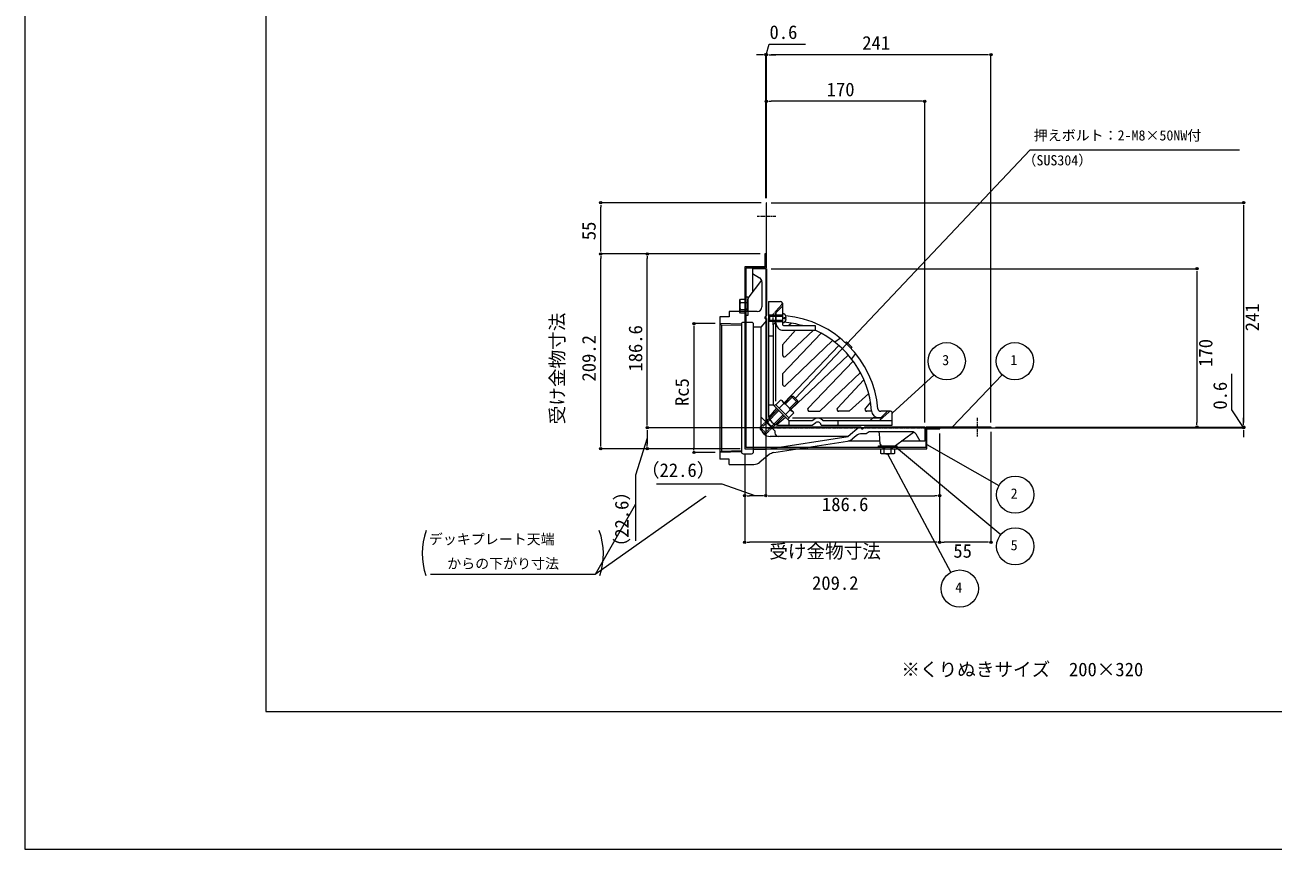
# Model space of a CAD drawing. Units: millimetres, scale not verified. Extents: x -1380 to 1380, y -955 to 955.
# Drawn here: x -1380 to -41, y -955 to -70 of the extents above; entities that cross this region are included whole.
import ezdxf
from ezdxf.enums import TextEntityAlignment as Align

# ---------------------------------------------------------------- set-up
doc = ezdxf.new("R2010")
doc.units = ezdxf.units.MM
doc.header["$LTSCALE"] = 3
doc.linetypes.add('USER1', pattern=[2, 1.25, -0.25, 0.25, -0.25])
doc.linetypes.add('USER2', pattern=[0.375, 0.25, -0.125])
for name, color, linetype, lineweight in [('0-0_0', 7, 'Continuous', 15), ('0-2_L-2', 7, 'Continuous', 18), ('0-3_L-1', 7, 'Continuous', 18), ('0-4_L-5', 2, 'USER1', 18), ('0-5_L-3', 7, 'Continuous', 18), ('0-7_WAKU', 7, 'Continuous', 18), ('0-8_MOJI', 7, 'Continuous', 18), ('0-9_SUNPO', 7, 'Continuous', 18)]:
    doc.layers.add(name, color=color, linetype=linetype, lineweight=lineweight)
doc.styles.add('ＭＳ ゴシック', font='')
doc.styles.get('ＭＳ ゴシック').set_extended_font_data('MS Gothic')

msp = doc.modelspace()

# ---------------------------------------------------------------- linework, layer by layer
at = {"layer": '0-0_0'}
for p, q in [((-587.581, -102.083), (-590.081, -102.083)), ((-583.831, -102.083), (-586.331, -102.083)), ((-585.731, -102.083), (-583.231, -102.083)), ((-585.731, -102.083), (-583.231, -102.083)), ((-581.981, -102.083), (-579.481, -102.083)), ((-581.981, -102.083), (-579.481, -102.083)), ((-345.981, -102.083), (-348.481, -102.083)), ((-342.231, -102.083), (-344.731, -102.083)), ((-585.731, -152.083), (-583.231, -152.083)), ((-581.981, -152.083), (-579.481, -152.083)), ((-416.981, -152.083), (-419.481, -152.083)), ((-413.231, -152.083), (-415.731, -152.083)), ((-762.355, -259.676), (-762.355, -262.176)), ((-762.355, -263.426), (-762.355, -265.926)), ((-72.242, -259.676), (-72.242, -262.176)), ((-72.242, -263.426), (-72.242, -265.926)), ((-762.355, -313.426), (-762.355, -310.926)), ((-762.355, -314.676), (-762.355, -317.176)), ((-762.355, -317.176), (-762.355, -314.676)), ((-762.355, -318.426), (-762.355, -320.926)), ((-712.355, -314.676), (-712.355, -317.176)), ((-712.355, -318.426), (-712.355, -320.926)), ((-122.242, -330.676), (-122.242, -333.176)), ((-122.242, -334.426), (-122.242, -336.926)), ((-662.355, -389.461), (-662.355, -391.961)), ((-662.355, -393.211), (-662.355, -395.711)), ((-553.6, -471.209), (-553.342, -470.937)), ((-449.619, -487.053), (-449.343, -486.8)), ((-712.355, -500.026), (-712.355, -497.526)), ((-712.355, -503.776), (-712.355, -501.276)), ((-712.355, -501.276), (-712.355, -503.776)), ((-712.355, -505.026), (-712.355, -507.526)), ((-385.303, -502.061), (-385.044, -501.791)), ((-122.242, -499.426), (-122.242, -496.926)), ((-122.242, -503.176), (-122.242, -500.676)), ((-72.242, -499.426), (-72.242, -496.926)), ((-72.242, -499.426), (-72.242, -496.926)), ((-72.242, -503.176), (-72.242, -500.676)), ((-72.242, -503.176), (-72.242, -500.676)), ((-72.242, -501.276), (-72.242, -503.776)), ((-72.242, -505.026), (-72.242, -507.526)), ((-762.355, -522.669), (-762.355, -520.169)), ((-712.355, -522.669), (-712.355, -520.169)), ((-412.444, -520.607), (-412.118, -520.792)), ((-762.355, -526.419), (-762.355, -523.919)), ((-712.355, -526.419), (-712.355, -523.919)), ((-662.355, -526.641), (-662.355, -524.141)), ((-662.355, -530.391), (-662.355, -527.891)), ((-454.569, -530.461), (-454.393, -530.792)), ((-444.82, -523.806), (-444.532, -524.046)), ((-608.931, -575.514), (-606.431, -575.514)), ((-605.181, -575.514), (-602.681, -575.514)), ((-587.581, -575.514), (-590.081, -575.514)), ((-583.831, -575.514), (-586.331, -575.514)), ((-586.331, -575.514), (-583.831, -575.514)), ((-582.581, -575.514), (-580.081, -575.514)), ((-400.981, -575.514), (-403.481, -575.514)), ((-397.231, -575.514), (-399.731, -575.514)), ((-724.761, -584.463), (-724.949, -584.787)), ((-649.856, -576.273), (-650.162, -576.49)), ((-608.931, -625.514), (-606.431, -625.514)), ((-605.181, -625.514), (-602.681, -625.514)), ((-400.981, -625.514), (-403.481, -625.514)), ((-399.731, -625.514), (-397.231, -625.514)), ((-397.231, -625.514), (-399.731, -625.514)), ((-395.981, -625.514), (-393.481, -625.514)), ((-345.981, -625.514), (-348.481, -625.514)), ((-342.231, -625.514), (-344.731, -625.514))]:
    msp.add_line(p, q, dxfattribs=at)
at = {"layer": '0-0_0', "lineweight": 18}
msp.add_lwpolyline([(-1121.713, -807.371), (1120.787, -807.371), (1120.787, 687.629), (-1121.713, 687.629)], close=True, dxfattribs=at)
at = {"layer": '0-0_0'}
for centre, radius in [((-585.081, -102.083), 1.25), ((-584.481, -102.083), 1.25), ((-584.481, -102.083), 1.25), ((-343.481, -102.083), 1.25), ((-584.481, -152.083), 1.25), ((-414.481, -152.083), 1.25), ((-762.355, -260.926), 1.25), ((-72.242, -260.926), 1.25), ((-762.355, -315.926), 1.25), ((-762.355, -315.926), 1.25), ((-712.355, -315.926), 1.25), ((-122.242, -331.926), 1.25), ((-662.355, -390.711), 1.25), ((-553.471, -471.073), 0.188), ((-449.481, -486.926), 0.188), ((-712.355, -502.526), 1.25), ((-712.355, -502.526), 1.25), ((-385.174, -501.926), 0.188), ((-122.242, -501.926), 1.25), ((-72.242, -501.926), 1.25), ((-72.242, -501.926), 1.25), ((-72.242, -502.526), 1.25), ((-412.281, -520.7), 0.188), ((-762.355, -525.169), 1.25), ((-712.355, -525.169), 1.25), ((-662.355, -529.141), 1.25), ((-454.481, -530.626), 0.188), ((-444.676, -523.926), 0.188), ((-607.681, -575.514), 1.25), ((-585.081, -575.514), 1.25), ((-585.081, -575.514), 1.25), ((-398.481, -575.514), 1.25), ((-724.855, -584.625), 0.188), ((-650.009, -576.382), 0.188), ((-607.681, -625.514), 1.25), ((-398.481, -625.514), 1.25), ((-398.481, -625.514), 1.25), ((-343.481, -625.514), 1.25)]:
    msp.add_circle(centre, radius, dxfattribs=at)
at = {"layer": '0-2_L-2'}
for p, q in [((-584.291, -331.926), (-584.291, -381.926)), ((-603.891, -363.393), (-589.527, -344.24)), ((-599.291, -336.926), (-591.719, -341.47)), ((-599.291, -336.926), (-599.291, -357.259)), ((-589.291, -345.757), (-589.291, -372.926)), ((-607.491, -366.926), (-606.291, -366.926)), ((-607.491, -371.926), (-606.291, -371.926)), ((-604.291, -377.926), (-604.291, -364.593)), ((-607.491, -376.926), (-606.291, -376.926)), ((-584.291, -387.426), (-590.291, -394.426)), ((-584.291, -381.926), (-586.015, -383.736)), ((-585.291, -385.426), (-584.291, -385.426)), ((-584.291, -385.426), (-584.291, -387.426)), ((-584.291, -387.426), (-584.291, -491.926)), ((-611.291, -391.43), (-634.291, -390.711)), ((-632.791, -392.259), (-632.791, -527.594)), ((-611.291, -391.426), (-611.291, -528.426)), ((-600.291, -389.426), (-609.291, -389.426)), ((-598.291, -528.426), (-598.291, -391.426)), ((-590.291, -394.426), (-598.291, -394.426)), ((-590.291, -394.426), (-590.291, -501.926)), ((-589.291, -491.926), (-590.291, -491.926)), ((-589.291, -491.926), (-575.291, -505.926)), ((-575.291, -505.926), (-575.291, -507.926)), ((-484.791, -501.926), (-574.291, -501.926)), ((-484.791, -501.926), (-496.791, -511.926)), ((-479.291, -501.926), (-481.102, -503.65)), ((-414.291, -501.926), (-479.291, -501.926)), ((-428.122, -506.926), (-474.291, -506.926)), ((-462.416, -520.059), (-463.167, -508.793)), ((-445.758, -521.526), (-426.605, -507.162)), ((-584.291, -525.426), (-496.791, -511.926)), ((-496.791, -511.926), (-580.291, -511.926)), ((-576.608, -529.3), (-497.401, -517.079)), ((-462.625, -516.926), (-496.791, -516.926)), ((-488.162, -511.244), (-492.524, -514.878)), ((-460.42, -521.926), (-446.958, -521.926)), ((-419.291, -516.926), (-439.625, -516.926)), ((-419.291, -516.926), (-423.835, -509.354)), ((-611.291, -528.422), (-634.291, -529.141)), ((-609.291, -530.426), (-600.291, -530.426)), ((-598.291, -525.426), (-584.291, -525.426)), ((-581.397, -531.428), (-591.534, -539.681)), ((-540.778, -523.926), (-540.778, -525.126)), ((-624.291, -541.926), (-597.847, -541.926))]:
    msp.add_line(p, q, dxfattribs=at)
msp.add_lwpolyline([(-606.291, -523.926), (-606.291, -330.926), (-584.891, -330.926), (-584.891, -315.926), (-586.091, -315.926), (-586.091, -329.726), (-607.491, -329.726), (-607.491, -525.169), (-412.091, -525.169), (-412.091, -503.726), (-398.291, -503.726), (-398.291, -502.526), (-413.291, -502.526), (-413.291, -523.926)], close=True, dxfattribs=at)
for points in [[(-584.291, -331.926), (-599.291, -331.926), (-599.291, -336.926)], [(-594.291, -377.926), (-624.291, -377.926), (-624.291, -383.426), (-634.291, -383.426), (-634.291, -536.426)], [(-611.291, -392.931), (-632.791, -392.259), (-634.291, -390.711)], [(-482.791, -502.926), (-482.791, -501.926), (-484.791, -501.926)], [(-474.291, -506.926), (-477.291, -508.926), (-481.761, -508.926)], [(-414.291, -501.926), (-414.291, -516.926), (-419.291, -516.926)], [(-634.291, -529.141), (-632.791, -527.594), (-611.291, -526.922)], [(-624.291, -541.926), (-624.291, -536.426), (-634.291, -536.426)]]:
    msp.add_lwpolyline(points, dxfattribs=at)
for centre, radius, start, end in [((-594.291, -345.757), 5, 0, 59.03624), ((-602.291, -364.593), 2, 143.1301, 180), ((-594.291, -372.926), 5, 270, 0), ((-585.291, -384.426), 1, 136.39718, 270), ((-609.291, -391.426), 2, 90, 180), ((-600.291, -391.426), 2, 0, 90), ((-574.291, -491.926), 10, 180, 270), ((-580.291, -501.926), 10, 180, 270), ((-571.291, -507.926), 4, 180, 270), ((-481.761, -518.926), 10, 90, 129.80557), ((-481.791, -502.926), 1, 180, 313.60282), ((-465.162, -508.926), 2, 3.81407, 90), ((-428.122, -511.926), 5, 30.96376, 90), ((-498.926, -507.196), 10, 278.77076, 309.80557), ((-460.42, -519.926), 2, 183.81407, 270), ((-446.958, -519.926), 2, 270, 306.8699), ((-609.291, -528.426), 2, 180, 270), ((-600.291, -528.426), 2, 270, 0), ((-575.083, -539.183), 10, 98.77076, 129.1508), ((-597.847, -531.926), 10, 270, 309.1508)]:
    msp.add_arc(centre, radius, start, end, dxfattribs=at)
at = {"layer": '0-3_L-1'}
for p, q in [((-606.291, -366.926), (-607.491, -366.926)), ((-582.291, -366.926), (-582.291, -487.926)), ((-582.291, -366.926), (-569.291, -366.926)), ((-574.291, -379.175), (-567.291, -371.926)), ((-567.291, -368.926), (-567.291, -371.926)), ((-567.291, -371.926), (-567.291, -390.926)), ((-606.291, -376.926), (-607.491, -376.926)), ((-574.291, -474.169), (-574.291, -379.175)), ((-574.291, -381.426), (-567.291, -381.426)), ((-574.291, -388.426), (-567.291, -388.426)), ((-577.291, -392.258), (-577.291, -477.956)), ((-567.291, -413.423), (-553.234, -397.926)), ((-525.775, -401.068), (-567.291, -444.817)), ((-566.291, -397.926), (-532.184, -397.926)), ((-565.291, -392.926), (-532.184, -392.926)), ((-534.051, -397.926), (-563.924, -425.903)), ((-557.454, -390.312), (-560.53, -392.926)), ((-548.699, -392.926), (-548.133, -392.303)), ((-532.184, -392.926), (-532.184, -397.926)), ((-582.291, -403.926), (-577.291, -403.926)), ((-567.291, -413.423), (-567.291, -424.443)), ((-565.315, -475.79), (-506.815, -414.106)), ((-513.338, -408.898), (-563.908, -457.327)), ((-505.068, -406.439), (-510.836, -410.794)), ((-558.155, -482.95), (-496.471, -424.45)), ((-488.804, -422.702), (-493.159, -428.471)), ((-491.263, -430.973), (-539.693, -481.543)), ((-567.291, -444.817), (-567.291, -455.883)), ((-483.434, -443.409), (-527.182, -484.926)), ((-479.733, -451.089), (-508.268, -481.559)), ((-495.788, -484.926), (-474.668, -465.768)), ((-573.756, -481.491), (-581.882, -491.032)), ((-472.677, -475.089), (-478.237, -481.631)), ((-563.856, -491.391), (-573.397, -499.517)), ((-560.321, -494.926), (-535.186, -494.926)), ((-556.534, -491.926), (-463.58, -491.926)), ((-538.248, -484.926), (-527.182, -484.926)), ((-535.186, -494.926), (-533.666, -493.834)), ((-523.271, -494.926), (-449.291, -494.926)), ((-507.291, -499.926), (-507.291, -494.926)), ((-495.788, -484.926), (-506.808, -484.926)), ((-471.517, -484.926), (-476.714, -484.926)), ((-452.533, -485.358), (-463.159, -494.926)), ((-451.291, -484.926), (-454.291, -484.926)), ((-449.291, -499.926), (-449.291, -486.926)), ((-570.291, -499.926), (-535.291, -499.926)), ((-535.291, -499.926), (-531.333, -497.083)), ((-524.904, -499.926), (-449.291, -499.926)), ((-459.291, -523.926), (-459.291, -525.169)), ((-449.291, -523.926), (-449.291, -525.169))]:
    msp.add_line(p, q, dxfattribs=at)
at = {"layer": '0-3_L-1', "linetype": 'USER2'}
for p in [(-574.291, -377.462), (-577.291, -392.258)]:
    msp.add_line(p, (-577.291, -380.794), dxfattribs=at)
at = {"layer": '0-3_L-1'}
for points in [[(-584.891, -330.926), (-584.291, -330.926), (-584.291, -260.926), (-584.891, -260.926)], [(-413.291, -502.526), (-343.291, -502.526), (-343.291, -501.926), (-413.291, -501.926)]]:
    msp.add_lwpolyline(points, close=True, dxfattribs=at)
for points in [[(-567.723, -370.167), (-574.291, -377.462), (-574.291, -388.926), (-577.291, -392.258)], [(-499.757, -411.027), (-498.328, -410.306), (-492.671, -415.963), (-493.393, -417.391)], [(-582.291, -477.956), (-577.291, -477.956), (-560.321, -494.926), (-560.321, -499.926)], [(-459.827, -491.926), (-469.827, -491.926), (-473.159, -494.926)], [(-463.58, -491.926), (-461.54, -491.926), (-454.291, -484.926), (-461.735, -484.926)]]:
    msp.add_lwpolyline(points, dxfattribs=at)
for centre, radius, start, end in [((-569.291, -368.926), 2, 321.63595, 90), ((-574.291, -491.926), 110, 89.98349, 90), ((-564.291, -379.369), 3, 180, 183.01338), ((-574.291, -491.926), 110, 5.07706, 84.46272), ((-566.291, -389.926), 8, 180, 270), ((-565.291, -390.926), 2, 180, 270), ((-574.291, -491.926), 103, 73.97992, 84.96006), ((-574.291, -491.926), 103, 4.13301, 65.87016), ((-565.291, -424.443), 2, 180, 313.12216), ((-565.291, -455.883), 2, 180, 313.76176), ((-538.248, -482.926), 2, 136.23824, 270), ((-506.808, -482.926), 2, 136.87784, 270), ((-476.714, -482.926), 2, 139.63437, 270), ((-461.735, -481.926), 3, 185.07706, 270), ((-570.291, -487.926), 12, 180, 270), ((-529.291, -499.926), 7.5, 44.90087, 125.68533), ((-523.271, -493.926), 1, 224.90087, 270), ((-463.58, -483.926), 8, 184.13301, 270), ((-451.291, -486.926), 2, 0, 128.36405), ((-529.291, -499.926), 3.5, 12.83959, 125.68533), ((-524.904, -498.926), 1, 192.83959, 270)]:
    msp.add_arc(centre, radius, start, end, dxfattribs=at)
at = {"layer": '0-4_L-5'}
for p, q in [((-574.291, -275.926), (-594.291, -275.926)), ((-584.891, -502.526), (-584.891, -330.926)), ((-358.291, -491.926), (-358.291, -511.926)), ((-584.891, -502.526), (-413.291, -502.526))]:
    msp.add_line(p, q, dxfattribs=at)
at = {"layer": '0-5_L-3'}
for p, q in [((-612.414, -368.173), (-612.991, -365.426)), ((-612.414, -368.173), (-607.491, -368.173)), ((-607.491, -367.926), (-604.291, -367.926)), ((-612.991, -378.426), (-612.414, -375.679)), ((-612.414, -375.679), (-607.491, -375.679)), ((-604.291, -375.926), (-607.491, -375.926)), ((-582.291, -382.751), (-567.291, -382.751)), ((-582.291, -387.101), (-567.291, -387.101)), ((-581.291, -381.751), (-581.291, -388.101)), ((-567.291, -379.526), (-567.291, -390.326)), ((-555.814, -468.835), (-564.042, -477.063)), ((-557.935, -468.835), (-551.2, -475.57)), ((-569.212, -472.966), (-574.332, -478.086)), ((-560.452, -491.967), (-574.332, -478.086)), ((-570.862, -481.557), (-565.742, -476.436)), ((-567.745, -473.359), (-569.212, -472.966)), ((-567.745, -473.359), (-555.725, -485.38)), ((-567.745, -473.359), (-565.742, -476.436)), ((-551.2, -473.449), (-559.428, -481.677)), ((-572.174, -483.073), (-585.159, -496.059)), ((-584.098, -497.119), (-571.113, -484.134)), ((-579.484, -501.733), (-566.499, -488.748)), ((-578.424, -502.794), (-565.438, -489.808)), ((-558.802, -483.377), (-563.922, -488.497)), ((-555.332, -486.847), (-560.452, -491.967)), ((-558.802, -483.377), (-555.725, -485.38)), ((-555.725, -485.38), (-555.332, -486.847)), ((-458.291, -525.169), (-458.291, -521.926)), ((-450.291, -521.926), (-450.291, -525.169)), ((-458.044, -530.092), (-460.791, -530.669)), ((-458.044, -530.092), (-458.044, -525.169)), ((-450.539, -530.092), (-450.539, -525.169)), ((-447.791, -530.669), (-450.539, -530.092))]:
    msp.add_line(p, q, dxfattribs=at)
at = {"layer": '0-5_L-3', "color": 6}
for p, q in [((-604.291, -368.626), (-607.491, -368.626)), ((-604.291, -375.226), (-607.491, -375.226)), ((-457.591, -521.926), (-457.591, -525.169)), ((-450.991, -521.926), (-450.991, -525.169))]:
    msp.add_line(p, q, dxfattribs=at)
at = {"layer": '0-5_L-3', "linetype": 'USER2'}
for p, q in [((-585.159, -496.059), (-591.169, -502.069)), ((-591.169, -504.19), (-584.098, -497.119)), ((-591.169, -502.069), (-591.169, -504.19)), ((-591.169, -502.069), (-584.434, -508.804)), ((-591.169, -504.19), (-586.555, -508.804)), ((-586.555, -508.804), (-579.484, -501.733)), ((-586.555, -508.804), (-584.434, -508.804)), ((-584.434, -508.804), (-578.424, -502.794))]:
    msp.add_line(p, q, dxfattribs=at)
at = {"layer": '0-5_L-3'}
for points in [[(-607.491, -379.426), (-612.414, -379.426), (-612.991, -378.426), (-612.991, -365.426), (-612.414, -364.426), (-607.491, -364.426)], [(-606.291, -381.926), (-606.291, -361.926), (-604.291, -361.926), (-604.291, -381.926)], [(-576.231, -479.016), (-574.816, -477.602), (-559.967, -492.451), (-561.381, -493.865)], [(-444.291, -523.926), (-464.291, -523.926), (-464.291, -521.926), (-444.291, -521.926)], [(-446.791, -525.169), (-446.791, -530.092), (-447.791, -530.669), (-460.791, -530.669), (-461.791, -530.092), (-461.791, -525.169)]]:
    msp.add_lwpolyline(points, close=True, dxfattribs=at)
for points in [[(-567.291, -381.751), (-581.291, -381.751), (-582.291, -382.751), (-582.291, -387.101), (-581.291, -388.101), (-567.291, -388.101)], [(-563.138, -385.646), (-565.391, -385.646), (-565.391, -384.206), (-563.138, -384.206)], [(-565.103, -476.002), (-557.935, -468.835), (-555.814, -468.835), (-551.2, -473.449), (-551.2, -475.57), (-558.367, -482.737)]]:
    msp.add_lwpolyline(points, dxfattribs=at)
for centre, radius, start, end in [((-600.506, -371.926), 12.485, 162.50768, 197.49232), ((-568.663, -384.926), 5.571, 7.42514, 75.74997), ((-568.663, -384.926), 5.571, 284.25003, 352.57486), ((-573.219, -490.854), 16.241, 27.41205, 62.58795), ((-454.291, -518.184), 12.485, 252.50768, 287.49232)]:
    msp.add_arc(centre, radius, start, end, dxfattribs=at)
at = {"layer": '0-7_WAKU'}
msp.add_lwpolyline([(-1380.463, -954.871), (1379.537, -954.871), (1379.537, 955.129), (-1380.463, 955.129)], close=True, dxfattribs=at)
at = {"layer": '0-9_SUNPO'}
for p, q in [((-590.081, -102.083), (-595.081, -102.083)), ((-585.081, -255.926), (-585.081, -102.083)), ((-585.081, -102.083), (-584.481, -102.083)), ((-585.081, -102.083), (-584.481, -102.083)), ((-584.481, -255.926), (-584.481, -102.083)), ((-584.481, -255.926), (-584.481, -102.083)), ((-348.481, -102.083), (-579.481, -102.083)), ((-579.481, -102.083), (-574.481, -102.083)), ((-343.481, -496.926), (-343.481, -102.083)), ((-584.481, -255.926), (-584.481, -152.083)), ((-419.481, -152.083), (-579.481, -152.083)), ((-414.481, -496.926), (-414.481, -152.083)), ((-553.471, -471.073), (-301.305, -204.05)), ((-301.305, -204.05), (-76.436, -204.05)), ((-590.081, -260.926), (-762.355, -260.926)), ((-762.355, -310.926), (-762.355, -265.926)), ((-579.481, -260.926), (-72.242, -260.926)), ((-72.242, -265.926), (-72.242, -496.926)), ((-591.281, -315.926), (-762.355, -315.926)), ((-591.281, -315.926), (-762.355, -315.926)), ((-762.355, -520.169), (-762.355, -320.926)), ((-591.281, -315.926), (-712.355, -315.926)), ((-712.355, -497.526), (-712.355, -320.926)), ((-585.081, -315.926), (-585.081, -575.514)), ((-585.081, -315.926), (-585.081, -575.514)), ((-579.481, -331.926), (-122.242, -331.926)), ((-122.242, -336.926), (-122.242, -496.926)), ((-639.481, -390.711), (-662.355, -390.711)), ((-662.355, -395.711), (-662.355, -524.141)), ((-449.481, -486.926), (-404.492, -445.799)), ((-385.174, -501.926), (-331.344, -445.789)), ((-72.242, -496.926), (-72.242, -491.926)), ((-413.481, -502.526), (-712.355, -502.526)), ((-413.481, -502.526), (-712.355, -502.526)), ((-712.355, -507.526), (-712.355, -520.169)), ((-398.481, -508.726), (-398.481, -625.514)), ((-398.481, -508.726), (-398.481, -625.514)), ((-398.481, -508.726), (-398.481, -575.514)), ((-353.481, -502.526), (-72.242, -502.526)), ((-343.481, -506.926), (-343.481, -625.514)), ((-338.481, -501.926), (-122.242, -501.926)), ((-338.481, -501.926), (-72.242, -501.926)), ((-338.481, -501.926), (-72.242, -501.926)), ((-72.242, -501.926), (-72.242, -502.526)), ((-72.242, -501.926), (-72.242, -502.526)), ((-72.242, -507.526), (-72.242, -512.526)), ((-412.281, -520.7), (-334.77, -564.58)), ((-612.681, -525.169), (-762.355, -525.169)), ((-612.681, -525.169), (-712.355, -525.169)), ((-639.481, -529.141), (-662.355, -529.141)), ((-607.681, -530.169), (-607.681, -625.514)), ((-607.681, -530.169), (-607.681, -575.514)), ((-454.481, -530.626), (-386.597, -657.822)), ((-444.676, -523.926), (-332.735, -617.125)), ((-590.081, -575.514), (-602.681, -575.514)), ((-580.081, -575.514), (-403.481, -575.514)), ((-650.009, -576.382), (-768.397, -659.984)), ((-403.481, -625.514), (-602.681, -625.514)), ((-348.481, -625.514), (-393.481, -625.514))]:
    msp.add_line(p, q, dxfattribs=at)
for points in [[(-584.781, -102.083), (-581.331, -90.583), (-542.58, -90.583)], [(-72.242, -502.226), (-84.742, -483.301), (-84.742, -444.55)], [(-712.355, -513.848), (-724.855, -553.509), (-724.855, -624.037)], [(-596.381, -575.514), (-631.958, -563.014), (-702.486, -563.014)], [(-724.855, -584.625), (-768.397, -659.984), (-944.935, -659.984)]]:
    msp.add_lwpolyline(points, dxfattribs=at)
for centre in [(-390.879, -431.147), (-317.731, -431.137), (-317.365, -574.433), (-317.365, -629.922), (-376.856, -675.289)]:
    msp.add_circle(centre, 20, dxfattribs=at)
for centre, start, end in [((-881.501, -637.943), 159.84283, 198.83066), ((-831.972, -637.943), 341.16934, 20.15717)]:
    msp.add_arc(centre, 72.528, start, end, dxfattribs=at)

# ---------------------------------------------------------------- texts
at = {"layer": '0-8_MOJI', "style": 'ＭＳ ゴシック'}
msp.add_text('※くりぬきサイズ\u3000200×320', height=14.66, dxfattribs=at).set_placement((-439.632, -773.761), align=Align.BOTTOM_LEFT)
at = {"layer": '0-9_SUNPO', "style": 'ＭＳ ゴシック'}
for s, height, p in [('0.6', 14.66, (-581.143, -89.583)), ('241', 14.66, (-481.544, -101.083)), ('170', 14.66, (-519.735, -151.083)), ('押えボルト：2-M8×50NW付', 11, (-297.447, -197.451)), ('（SUS304）', 11, (-309.554, -224.202)), ('3', 11, (-395.752, -438.647)), ('1', 11, (-322.604, -438.637)), ('（22.6）', 14.66, (-719.151, -559.781)), ('2', 11, (-322.238, -581.933)), ('186.6', 14.66, (-524.827, -596.514)), ('デッキプレート天端', 11, (-946.839, -631.015)), ('受け金物寸法', 14.66, (-581.457, -647.072)), ('55', 14.66, (-383.773, -646.514)), ('5', 11, (-322.238, -637.422)), ('からの下がり寸法', 11, (-927.118, -657.157)), ('209.2', 14.66, (-535.467, -680.964)), ('4', 11, (-381.729, -682.789))]:
    msp.add_text(s, height=height, dxfattribs=at).set_placement(p, align=Align.BOTTOM_LEFT)
for s, p in [('55', (-763.355, -301.218)), ('241', (-51.242, -398.99)), ('受け金物寸法', (-797.247, -498.923)), ('186.6', (-713.355, -442.272)), ('209.2', (-763.355, -452.933)), ('170', (-101.242, -437.18)), ('Rc5', (-663.355, -479.266)), ('0.6', (-85.742, -483.113)), ('（22.6）', (-728.089, -640.702))]:
    msp.add_text(s, height=14.66, rotation=90, dxfattribs=at).set_placement(p, align=Align.BOTTOM_LEFT)

doc.saveas('drawing.dxf')
